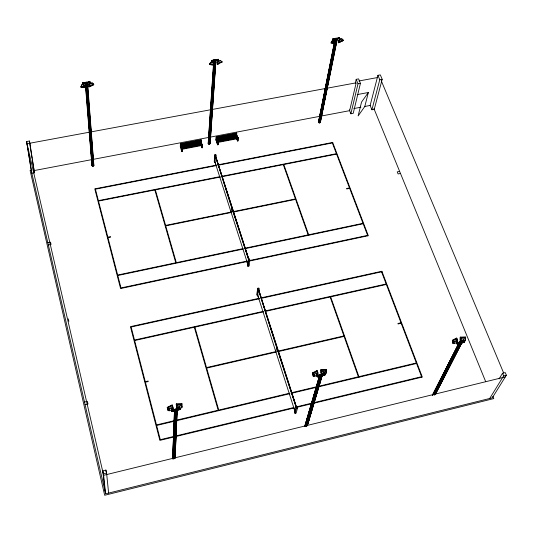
<?xml version="1.0" encoding="UTF-8"?>
<svg xmlns="http://www.w3.org/2000/svg" width="533" height="533" viewBox="0 0 533 533"><rect width="100%" height="100%" fill="white"/><g stroke="black" fill="none" stroke-linecap="round" stroke-linejoin="round"><path stroke-width="0.8" d="M332.878 38.882L333.158 39.848L339.621 38.603L339.554 38.05L332.878 38.882L333.158 39.848M211.894 61.675C212.267 59.956 212.8 62.647 211.967 61.482M316.649 374.659C318.194 376.198 316.675 373.12 317.008 375.352M211.654 61.455L211.394 60.462L211.654 61.455L218.39 60.262L218.13 59.276L218.39 60.262M324.304 373.207C322.725 371.921 325.03 374.279 324.311 372.754M324.337 373.107C323.371 372.907 323.771 374.226 323.658 372.767M178.762 407.205L178.788 408.025L178.762 407.205L179.448 407.219L179.454 408.012L179.448 407.219M432.849 395.146L459.419 342.946C459.826 344.311 462.338 343.918 461.758 342.393L434.841 394.886M201.114 142.231L201.108 139.819L180.401 143.75L180.307 146.722L181.82 151.665L182.319 151.565L182.406 149.207L182.279 148.794L182.206 150.859L181.706 150.959L181.8 148.294L202.54 144.336L202.487 147.708L201.994 147.801L201.101 144.989M180.401 143.75L180.44 146.835L180.94 146.742L180.98 144.077L182.239 148.507L180.973 144.376M181.82 151.665L181.8 148.294M172.645 458.6L174.491 410.73M172.685 458.9L174.544 410.403M172.792 458.853L174.691 410.523M173.018 458.593L174.904 410.783L176.183 411.123L177.143 410.257L175.037 458.32M173.272 458.78L175.177 410.99M173.558 458.9L175.497 411.116M173.871 458.94L175.837 411.163M174.224 458.08L176.183 411.123M174.518 457.967L176.51 411.003M175.091 449.539L175.23 446.234M175.617 437.147L175.757 433.842M176.15 424.748L176.29 421.443M176.676 412.355L176.783 409.877M174.777 457.787L176.789 410.81M174.937 458.373L176.989 410.137M175.11 457.8L177.196 409.93M200.661 141.658L200.741 140.319L202.02 144.723L200.721 140.619M200.974 142.044L201.108 139.819M460.279 337.116L460.199 340.56L460.279 337.116L465.629 336.989L465.536 340.434L465.442 340.107M460.679 337.709L460.525 340.287L461.185 340.98L465.149 340.887L465.396 337.596L460.679 337.709L461.311 338.815L461.185 340.98M202.54 144.336L202.38 147.001L201.88 147.095L202.007 145.023L200.701 140.919M201.994 147.801L202.134 145.436L182.406 149.207M463.137 340.127L463.483 339.574L463.697 341.813L463.137 340.127C464.436 339.634 463.583 341.786 463.823 340.114M463.483 339.574L463.623 340.707M465.149 340.887L465.396 337.596M80.869 87.126L85.773 87.299L80.869 87.126L80.936 86.266L85.82 86.726L85.746 87.579M209.669 142.578C211.228 143.497 208.663 144.969 208.176 143.47L213.48 64.533M213.593 62.874L213.8 60.615M208.276 143.67L213.626 64.973M213.793 62.488C212.987 60.922 214.313 58.503 215.845 60.016M208.436 143.85L213.806 65.159M213.973 62.674L213.906 60.829M209.109 135.915L209.222 134.256M210.182 120.165L210.295 118.506M208.65 143.983L214.086 61.015M208.896 144.077L214.319 61.168M209.156 144.11L214.879 61.302L215.992 60.462M209.416 144.09L215.165 61.282M209.662 144.017L215.432 61.202M83.761 84.287C82.269 82.788 84.807 84.574 83.201 83.981M209.875 143.89L215.665 61.068M210.035 143.723L215.785 60.849M210.135 143.524L215.958 60.236M81.682 84.787L81.203 86.553L81.682 84.787L85.3 85.127L85.5 86.952L85.3 85.127M83.341 84.047L83.415 82.995L83.628 84.074M83.261 85.06L83.235 83.514M83.554 85.087L83.654 83.761M83.415 82.995L83.668 83.494L83.708 83.021M83.794 83.828L83.228 83.588M215.885 157.688L215.792 154.597L214.786 154.79L214.266 161.559L214.532 162.392L215.532 162.192M216.225 136.941L216.151 140.026L217.477 144.11L217.97 144.017L218.137 141.945L218.27 142.351L218.077 144.723L217.584 144.816L215.992 139.919L216.225 136.941L236.665 133.057L236.599 135.475M214.532 162.392L214.786 154.79M217.191 141.998L216.485 139.826L216.804 137.267L218.13 141.358L216.778 137.567M217.97 144.017L216.645 139.932L216.804 137.854L217.864 141.272M216.105 165.63L215.032 162.292L215.539 155.823L248.891 259.364M209.509 64.586L209.915 63.687L214.612 64.147L214.566 64.713L214.193 65.046L209.509 64.586L209.915 63.687M212.301 62.521L211.961 62.548L212.354 60.562M214.193 65.046L214.239 64.486M215.618 156.849L215.792 154.597M217.477 144.11L217.691 141.438L238.171 137.534L237.998 140.905L237.505 140.998L236.805 138.913M217.584 144.816L217.691 141.438M330.993 42.926L331.713 41.987L336.236 42.453L336.19 43.006L335.504 43.386L330.993 42.926L331.666 42.54L336.19 43.006M331.666 42.54L331.713 41.987M333.498 40.914L333.578 38.949L333.885 40.874M333.618 40.848L333.718 39.622M333.765 40.941L333.578 38.949M335.504 43.386L335.55 42.84M457.161 344.091L456.754 342.919L464.11 341.18L464.436 341.68L464.463 342.366L457.161 344.091L456.708 342.972L464.25 341.28M89.377 82.595C91.409 82.049 88.465 83.914 89.957 82.329M307.388 425.581L322.205 375.412L307.281 425.847M89.704 83.175L89.384 82.522M89.89 82.275L90.41 83.734L89.131 82.002L90.21 82.928M319.627 375.372C319.573 373.959 321.792 373.833 322.145 375.099M333.545 39.422C333.172 40.048 334.284 40.108 334.118 39.529M181.946 403.754L181.906 404.134L176.29 404.267L176.516 407.452L176.33 403.887L181.946 403.754L182.119 407.319L182.159 406.939M178.968 407.798L179.335 406.566L178.915 407.425L179.255 408.918L179.248 407.419M179.301 407.792L179.335 406.566M236.439 135.289L236.665 133.057M337.296 38.896L336.55 39.689L335.304 39.249L318.601 122.463L319.22 122.857L320.4 122.323L337.296 38.896L336.156 38.01L335.15 38.603M176.29 404.267L176.33 403.887M237.505 140.998L237.751 138.627L237.618 138.22L237.398 140.299L236.719 138.267M238.171 137.534L237.891 140.206L237.212 138.174M231.149 211.974L231.642 207.324M320.4 122.323L320.1 121.537M318.601 122.463L318.907 121.371M82.748 82.961L89.924 82.009L90.037 82.688L82.988 83.934L82.748 82.961L82.988 83.934M456.495 342.106C458.92 341.007 455.342 343.632 457.274 341.706M339.621 38.603L339.368 37.736M247.552 265.374L248.405 259.205L249.457 258.985L249.757 259.911L248.891 266.074L247.845 266.293L247.552 265.374L248.072 265.261L245.213 256.166L215.032 162.292M247.845 266.293L248.704 260.131L248.405 259.205M248.811 263.608L248.891 266.074M249.131 261.297L249.457 258.985M317.268 376.884L316.902 375.665L324.624 373.846L324.883 374.373L324.95 375.065L317.268 376.884L316.875 375.718L324.557 373.9M258.652 291.971L259.131 288.979L258.825 288.027L257.759 288.26L256.813 294.249L257.113 295.189L258.165 294.962M257.113 295.189L258.065 289.212L257.759 288.26M211.974 61.028L212.54 61.315M212.074 60.529L212.041 61.555M258.858 298.86L257.639 295.075L258.558 289.359L296.548 407.292M213.76 60.389L213.906 59.956M318.448 122.057L334.331 42.687M334.591 41.667L335.13 38.822M318.494 122.264L334.424 43.133M334.691 41.487L335.177 39.042M318.767 122.63L334.831 42.693M335.157 41.061L335.484 39.435M318.981 122.763L335.064 42.84M335.39 41.208L335.717 39.575M319.22 122.857L335.99 39.669M319.48 122.89L336.27 39.709M319.733 122.87L336.55 39.689M319.967 122.797L336.803 39.615M320.266 121.704L321.919 113.549M322.252 111.917L324.071 102.936M324.397 101.303L327.209 87.432M327.542 85.8L328.861 79.27M329.687 75.193L331.013 68.664M331.839 64.58L334.644 50.708M334.977 49.076L335.803 44.999M320.166 122.677L337.249 38.676M275.881 351.327L276.72 347.336M91.996 164.804C91.016 166.636 94.954 166.309 93.641 164.67M355.271 83.295L356.197 79.33L358.622 78.884L360.428 83.321L353.219 113.342L350.874 113.789L349.322 109.878M87.545 82.901L86.632 83.748L85.367 83.288M85.247 82.828L86.159 81.975L87.425 82.442M333.738 39.435L333.845 38.976M350.874 113.789L358.003 83.774L356.197 79.33M325.883 373.5L326.169 370.115L321.339 370.228L321.346 372.834L321.819 373.593L325.883 373.5L326.169 370.115M368.336 92.509L364.812 106.467L358.123 115.934L361.554 102.05L368.336 92.509L357.183 94.594M370.149 105.454L377.924 75.326L380.329 74.88L382.181 79.29L374.239 109.338L371.914 109.778L370.149 105.454L364.465 106.533M371.914 109.778L379.769 79.737L377.924 75.326M294.682 412.362L296.055 407.199L297.167 406.926L297.507 407.985L296.121 413.142L295.022 413.408L294.682 412.362L295.235 412.229M295.022 413.408L296.395 408.251L296.055 407.199M332.319 40.595L331.919 42.054L331.366 42.367L332.319 40.595L335.67 40.941L335.903 42.46M210.588 62.254L209.862 64.02L210.588 62.254L214.066 62.594L214.299 64.153M304.736 426.293L319.773 374.779M304.909 426.067L319.967 374.532M304.883 426.347L319.687 375.685M305.382 425.101L310.946 406.073M311.412 404.487L314.657 393.381M315.123 391.795L318.368 380.695M318.827 379.11L319.527 376.731M305.242 425.82L319.827 375.972L320.973 376.584L322.179 375.718M305.442 426.054L320.047 376.225M305.689 426.233L320.32 376.418M305.982 426.347L320.639 376.538M306.288 426.393L320.973 376.584M306.588 426.353L321.306 376.551M307.235 424.734L309.58 416.813M310.986 412.056L311.692 409.677M312.158 408.091L315.443 396.998M316.375 393.827L317.548 389.87M318.021 388.284L319.66 382.734M307.101 425.461L321.612 376.431M307.368 425.001L321.912 375.892M307.341 425.281L321.872 376.245M459.353 342.353L460.139 341.553L461.378 341.873M181.26 407.905L181.113 405.693L181.593 404.42L176.643 404.534L177.096 407.998L181.26 407.905L181.773 407.052L181.593 404.42M211.628 61.068L218.363 59.883L218.663 60.409L218.15 60.722L217.824 60.156L218.55 61.402L217.777 59.463L218.936 61.208L217.777 59.463M218.15 60.722L217.537 59.583M218.337 59.843L218.663 60.409M432.27 395.526L459.446 342.079M432.37 395.419L459.613 341.84M432.543 395.313L458.966 343.385M433.509 394.367L459.573 343.219M433.709 394.593L459.799 343.465M433.962 394.766L460.079 343.645M434.248 394.88L460.392 343.765M434.548 394.92L460.719 343.812M435.488 394.04L461.838 342.686M435.708 393.874L461.825 342.986M499.075 378.916L502.539 373.247L505.244 372.587L506.35 375.219L492.319 397.825L105.621 493.825L31.347 171.1L26.65 141.538L29.375 141.032L29.881 143.217L34.458 172.732L31.84 173.232L26.65 141.538M489.707 398.471L503.638 375.878L506.35 375.219M339.128 38.596C339.348 39.209 339.994 38.782 339.741 38.329M463.377 341.82L463.79 341.72M214.612 64.147L213.7 64.933L210.129 64.58L213.946 64.713M89.031 86.233L88.638 84.634L88.971 84.374L92.149 82.835L93.208 84.087M92.149 82.835L88.638 84.634M88.971 84.374L89.431 85.926L88.731 86.386L88.998 86.906L93.768 84.454L93.502 83.934L89.218 86.02L89.477 86.539M89.904 86.353L89.591 86.593L93.175 84.767L92.855 85.007M93.502 83.934L93.008 84.307L93.275 84.827L88.998 86.906M93.275 84.827L93.768 84.454M171.386 409.191L171.739 409.904L171.386 409.191L172.026 408.858L172.319 409.617L172.026 408.858M172.252 410.71L172.032 409.117L172.699 410.457L172.252 410.71L171.053 408.584L172.032 409.117M208.656 142.551L208.176 143.47M335.67 40.941L333.851 41.074M335.337 42.78L336.236 42.453M317.761 376.005L317.315 374.579L316.229 374.093L317.495 376.145M457.334 343.379L457.867 343.112L457.194 341.846L456.021 341.4L456.801 342.379M456.894 338.335L456.481 338.082L452.35 340.247L452.757 340.507L456.894 338.335L457.107 340.594M453.03 340.64L456.674 338.728L457.541 339.781L457.734 341.873L454.669 343.479L453.263 343.125L453.03 340.64L454.476 341.393L457.541 339.781M456.068 341.926L457.048 342.253M456.021 341.4L457.194 341.846M456.574 342.333L457.421 341.9M456.714 342.519L457.501 342.126M218.796 63.021L217.364 63.733L217.018 62.168L217.577 61.875L218.03 63.387L217.051 63.887L217.304 64.4L222.181 61.961L221.928 61.455L217.857 63.474L218.11 63.98M220.029 60.675L220.589 60.382L221.615 61.608M217.304 64.4L218.45 63.813M221.022 62.548L222.181 61.961M317.988 375.885L316.229 374.093M314.623 375.565L313.344 376.218L312.978 375.945L312.478 372.907L316.975 370.628L317.708 373.18M312.478 372.907L312.838 373.187L317.335 370.901M313.151 373.313L317.115 371.301L317.835 372.42L318.181 374.532L314.85 376.225L313.564 375.825L313.151 373.313L314.503 374.119L314.85 376.225M314.503 374.119L317.835 372.42M316.316 374.619L316.495 373.959M316.875 374.706L317.408 374.433M317.008 374.906L317.541 374.632M316.869 375.259L317.628 374.859M340.814 40.968L338.242 42.267L338.482 42.767L343.445 40.348L343.212 39.848L339.341 41.801L339.581 42.3L343.445 40.348M338.808 38.043L339.701 38.503L340.227 39.615L339.807 39.815L338.808 38.043L339.621 38.816M339.155 38.762L339.854 38.476M339.235 38.956L339.941 38.669M339.354 39.102L339.814 38.876M339.454 39.149L339.967 38.836M338.568 42.114L338.262 40.568L341.893 38.802L342.886 40.008M217.824 60.156L218.423 59.889M217.864 60.329L218.53 60.042M217.957 60.529L218.623 60.242M218.064 60.675L218.55 60.436M217.018 62.168L220.589 60.382M167.875 407.792L169.121 408.651L172.745 406.859L172.186 405.666L167.875 407.792L168.488 410.317L169.634 410.776L173.252 408.984L172.412 405.26L172.099 404.96L167.215 407.365L167.955 410.43L168.261 410.73L169.661 410.037M171.18 409.117L171.34 408.445M171.406 409.364L172.139 408.964M171.693 409.457L172.272 409.171M171.493 409.597L172.072 409.311M171.726 409.65L172.359 409.404M171.739 409.904L172.379 409.577M167.215 407.365L167.522 407.665L172.412 405.26M89.431 82.768L90.064 82.488L82.961 83.694M89.531 82.968L90.164 82.688M89.278 82.442L89.944 82.822M89.637 83.128L90.224 82.855M456.515 341.933L456.874 342.606M457.114 341.62L457.474 342.293M341.12 39.129L341.893 38.802M338.262 40.568L339.028 40.248L339.474 41.727L338.242 42.267M342.073 40.968L342.792 40.661M338.482 42.767L339.847 42.154M104.961 490.973L102.782 470.852L105.9 470.086L106.587 473.038L108.612 493.078M105.621 493.825L103.462 473.797L106.587 473.038M505.297 376.911L103.622 475.303L27.003 143.743M174.058 436.374L160.306 439.692L131.118 327.002L259.584 298.7M175.677 435.987L293.776 407.505M296.201 406.919L312.378 403.015M313.997 402.628L421.583 376.684M173.611 437.06L159.867 440.371L130.438 326.636L259.398 298.233M175.23 436.667L294.056 407.998M296.481 407.412L311.838 403.708M313.457 403.321L422.303 377.058L381.875 271.257L261.023 297.874M296.395 408.251L297.507 407.985M156.482 424.928L174.911 420.53M176.516 420.151L218.184 410.217L194.318 327.235M289.772 393.147L218.743 410.084L194.865 327.115M291.384 392.768L316.409 386.798M318.827 386.225L358.376 376.791M358.909 376.664L416.346 362.973M156.622 425.461L174.391 421.223M176.816 420.65L289.899 393.674M291.511 393.287L316.555 387.318M318.168 386.931L416.54 363.473M179.828 408.431L171.659 410.217L179.828 408.431L179.954 408.864L180.067 409.571L171.979 411.483L171.679 410.217L171.979 411.483M317.042 375.772L324.724 373.959M317.095 375.892L324.784 374.073M171.779 410.463L179.874 408.551M317.155 376.031L324.837 374.213M171.826 410.617L179.914 408.704M317.202 376.191L324.883 374.373M457.014 343.119L464.316 341.387M171.866 410.783L179.954 408.864M317.242 376.358L324.923 374.539M457.074 343.252L464.383 341.526M457.127 343.405L464.436 341.68M171.906 410.956L179.994 409.038M317.268 376.525L324.95 374.706M171.939 411.123L180.027 409.211M317.282 376.671L324.963 374.852M457.174 343.572L464.476 341.846M317.282 376.798L324.963 374.979M457.194 343.732L464.496 342.006M171.959 411.269L180.047 409.357M171.972 411.396L180.061 409.484M457.201 343.878L464.503 342.153M457.194 344.005L464.496 342.273M85.1 404.66L87.992 403.987L87.379 401.349L84.494 402.022M145.282 381.688L148.101 381.042L148.234 381.555L145.416 382.208M206.511 367.583L276.021 351.567M277.64 351.194L343.912 335.923M400.996 322.771L397.904 323.484L398.084 323.964L401.182 323.251M206.657 368.09L276.181 352.066M277.8 351.693L344.085 336.41M134.496 340.041L262.776 311.472M265.214 310.926L386.185 283.982M134.622 340.54L263.715 311.778M265.334 311.412L386.365 284.449M261.21 298.34L382.048 271.717M258.065 289.212L259.131 288.979M248.704 260.131L249.757 259.911M247.159 261.05L120.998 287.94L95.414 189.182L216.325 165.583M248.784 260.704L367.623 235.373M247.439 261.476L120.578 288.533L94.781 188.849L216.165 165.17M249.064 261.13L368.29 235.706L332.659 142.451L217.79 164.857M117.653 275.035L175.783 262.782L154.843 189.955M243.048 248.605L176.316 262.676L155.356 189.855M244.68 248.265L308.161 234.88M308.667 234.773L363.02 223.314M117.773 275.508L243.175 249.064M244.8 248.718L363.186 223.753M107.853 237.185L110.504 236.645L110.624 237.098L107.966 237.638M165.59 225.412L231.329 212.014M232.948 211.681L295.442 198.942M349.501 187.916L346.577 188.515L346.736 188.942L349.668 188.342M165.716 225.859L231.469 212.447M233.088 212.121L295.595 199.369M47.83 242.708L50.528 242.162L51.061 244.44L48.35 244.993M399.637 171.393L397.245 171.873L398.091 173.951L400.483 173.465M98.385 200.635L219.856 176.683M221.488 176.363L336.436 153.691M98.498 201.074L220.549 176.996M222.174 176.67L336.589 154.097M217.957 165.27L332.812 142.857M215.059 155.629L216.065 155.429M464.11 341.18L464.463 342.366M180.527 144.163L201.234 140.226M216.358 137.354L236.805 133.463M215.992 139.919L216.485 139.826M216.151 140.026L216.645 139.932M180.56 147.541L181.053 147.448M216.258 140.732L216.751 140.639M181.926 148.707L202.667 144.743M217.824 141.851L238.304 137.94M230.309 139.613L231.935 139.306M218.27 142.351L237.751 138.627M353.839 108.545L360.894 107.213M31.733 170.14L30.101 170.447L104.681 495.264L493.778 398.584L492.832 396.279M33.786 170.64L91.743 159.633L91.909 161.339M93.182 159.36L208.53 137.454M210.075 137.161L349.635 110.657L356.177 82.822L326.696 88.278M358.889 80.983L377.344 77.571M27.156 143.717L89.231 132.231M90.87 131.924L210.422 109.798M212.061 109.492L325.063 88.578M358.003 83.774L360.428 83.321M379.769 79.737L382.181 79.29M82.755 83.035L89.857 81.782M332.819 39.009L339.468 37.836M82.842 83.128L89.89 81.882M218.19 59.303L211.374 60.509L218.23 59.37M333.058 39.069L339.514 37.93M82.875 83.255L89.924 82.009M333.098 39.189L339.554 38.05M82.908 83.401L89.95 82.155M211.528 60.662L218.27 59.469M82.935 83.548L89.984 82.302M211.568 60.782L218.303 59.596M333.132 39.329L339.588 38.189M211.601 60.922L218.337 59.736M333.158 39.469L339.608 38.329M333.165 39.609L339.621 38.469M82.981 83.828L90.024 82.582M211.641 61.215L218.383 60.022M211.654 61.342L218.39 60.156M179.768 408.305L180.067 409.571M460.379 337.442L465.729 337.316M461.311 338.815L465.282 338.721M463.224 340.241L463.857 340.227M463.124 340.34L463.763 340.321M463.25 340.46L463.883 340.447M463.13 340.58L463.763 340.567M463.25 340.707L463.89 340.687M463.157 340.8L463.863 340.86M322.585 373.08L321.026 373.113L320.979 369.609L326.462 369.482L326.496 372.987L326.462 372.634M320.979 369.609L321.013 369.962L326.496 369.835M321.339 370.228L321.812 371.401L325.876 371.308M323.824 373.36L323.764 372.181L324.151 373.353M323.671 372.893L324.324 372.88M323.651 372.973L324.297 372.96M323.691 373.366L324.337 373.353M323.664 373.446L324.317 373.433M176.643 404.534L176.943 405.786L181.113 405.693M178.748 407.339L179.414 407.325M178.802 407.405L179.468 407.385M178.742 407.578L179.408 407.565M178.808 407.658L179.474 407.638M178.748 407.832L179.414 407.818M178.808 407.898L179.474 407.878M83.215 83.768L83.794 83.814M83.834 85.193L85.28 85.327M211.941 61.108L212.527 61.082L212.467 61.788M211.894 61.502L212.527 61.535M211.941 61.661L212.494 61.715M210.335 62.488L211.728 62.627M209.869 64.253L214.566 64.713M333.498 39.495L334.031 39.555M333.451 39.675L334.124 39.695M333.431 39.888L334.104 39.915M333.445 40.055L334.064 40.088M176.823 409.051L175.21 408.831L174.564 410.223M173.145 408.318L172.099 404.96M171.053 408.584L172.545 410.57M89.131 82.002L90.157 83.861L89.691 82.941M89.83 81.709L90.037 82.688M456.948 341.979L457.62 343.239M221.115 61.875L221.362 62.388M339.474 38.616L340.001 39.735M381.215 80.643L503.692 373.073M502.539 373.247L503.638 375.878M373.9 108.519L485.71 381.688M332.332 142.951L367.79 235.813M381.541 271.83L421.776 377.184M283.783 164.517L308.82 235.22M330.647 296.861L359.089 377.171M283.296 164.617L308.314 235.326M330.134 296.974L358.556 377.297M236.479 134.829L237.392 137.541M235.819 133.65L237.185 137.721M235.719 133.67L237.085 137.741M237.065 138.12L237.998 140.905M235.233 133.763L236.599 137.834M235.133 133.783L236.499 137.847M234.64 133.876L236.006 137.947M234.54 133.896L235.906 137.96M234.054 133.99L235.413 138.054M233.954 134.003L235.313 138.074M233.461 134.096L234.826 138.167M233.361 134.116L234.727 138.187M232.874 134.209L234.234 138.28M232.774 134.229L234.134 138.3M232.281 134.323L233.641 138.393M232.181 134.343L233.541 138.413M231.695 134.436L233.048 138.507M231.595 134.456L232.954 138.527M231.102 134.549L232.461 138.62M231.002 134.569L232.361 138.64M230.509 134.662L231.868 138.733M230.416 134.676L231.768 138.753M229.923 134.769L231.275 138.846M229.823 134.789L231.175 138.866M229.33 134.882L230.682 138.96M229.23 134.902L230.589 138.98M228.737 134.996L230.096 139.073M228.644 135.016L229.996 139.093M228.151 135.109L229.503 139.186M228.051 135.129L229.403 139.206M227.558 135.222L228.91 139.3M227.458 135.242L228.81 139.32M226.965 135.335L228.317 139.413M226.871 135.355L228.217 139.433M226.378 135.449L227.724 139.526M226.278 135.462L227.624 139.546M225.785 135.562L227.131 139.639M225.686 135.575L227.031 139.659M225.192 135.668L226.538 139.753M225.093 135.688L226.438 139.773M224.6 135.782L225.945 139.866M224.506 135.802L225.852 139.886M248.791 259.384L215.439 155.843L228.99 199.409L248.711 259.931M248.578 259.178L215.492 156.396M296.435 407.319L264.741 309.793M296.428 407.745L280.171 358.043M296.315 407.772L273.795 338.602L258.452 289.379L264.734 309.327M224.013 135.895L225.352 139.979M223.913 135.915L225.259 139.999M223.42 136.008L224.759 140.092M223.32 136.028L224.666 140.112M222.827 136.122L224.166 140.206M222.727 136.142L224.073 140.226M222.234 136.235L223.574 140.319M222.134 136.255L223.48 140.339M221.641 136.348L222.981 140.432M221.541 136.368L222.881 140.452M221.048 136.461L222.388 140.545M220.948 136.475L222.288 140.565M220.455 136.575L221.795 140.659M220.356 136.588L221.695 140.679M219.863 136.681L221.202 140.772M219.769 136.701L221.102 140.792M219.27 136.794L220.609 140.885M219.176 136.814L220.509 140.905M218.677 136.908L220.016 140.998M218.583 136.928L219.916 141.018M218.084 137.021L219.423 141.112M217.99 137.041L219.323 141.132M217.491 137.134L218.83 141.225M257.639 295.075L295.002 411.489L293.89 408.038M217.397 137.154L218.73 141.245M217.624 143.324L218.077 144.723M280.165 357.576L258.472 289.865M246.899 261.596L248.072 265.261M201.727 144.949L202.38 147.001M200.241 140.419L201.541 144.523M200.141 140.432L201.441 144.543M201.234 145.043L201.88 147.095M199.642 140.532L200.948 144.636M199.542 140.545L200.848 144.656M199.049 140.645L200.348 144.749M198.949 140.659L200.248 144.769M198.449 140.759L199.748 144.863M198.349 140.779L199.648 144.883M197.85 140.872L199.149 144.983M197.756 140.892L199.049 144.996M197.257 140.985L198.549 145.096M197.157 141.005L198.456 145.116M196.657 141.098L197.956 145.209M196.557 141.118L197.856 145.229M196.057 141.212L197.357 145.322M195.957 141.232L197.257 145.342M195.464 141.325L196.757 145.436M195.364 141.345L196.657 145.456M194.865 141.438L196.157 145.549M194.765 141.458L196.057 145.569M194.265 141.551L195.558 145.669M194.165 141.571L195.458 145.682M193.672 141.665L194.958 145.782M193.572 141.685L194.858 145.802M193.073 141.778L194.358 145.895M192.973 141.798L194.259 145.915M192.473 141.891L193.759 146.009M192.373 141.911L193.659 146.029M191.873 142.005L193.159 146.122M191.773 142.025L193.059 146.142M191.274 142.118L192.56 146.235M191.174 142.138L192.46 146.255M190.674 142.238L191.96 146.355M190.574 142.251L191.86 146.368M190.081 142.351L191.36 146.468M189.981 142.364L191.26 146.488M189.481 142.464L190.761 146.582M189.382 142.484L190.661 146.602M188.882 142.578L190.161 146.695M188.782 142.597L190.061 146.715M188.282 142.691L189.561 146.808M188.182 142.711L189.462 146.828M187.683 142.804L188.962 146.928M187.583 142.824L188.862 146.941M187.083 142.917L188.362 147.041M186.983 142.937L188.262 147.061M186.483 143.031L187.763 147.155M186.383 143.051L187.663 147.175M185.884 143.144L187.156 147.268M185.784 143.164L187.056 147.288M185.284 143.257L186.557 147.381M185.184 143.277L186.457 147.401M184.684 143.377L185.957 147.501M184.585 143.39L185.857 147.521M184.085 143.49L185.357 147.614M183.985 143.51L185.257 147.634M183.385 143.624L184.758 147.728M182.886 143.717L184.151 147.841M182.786 143.737L184.052 147.861M182.279 143.83L183.552 147.961M182.179 143.85L183.452 147.974M181.68 143.943L182.952 148.074M181.58 143.963L182.852 148.094M180.96 144.676L182.013 148.114M180.94 146.742L182.206 150.859M180.807 146.622L181.48 148.82M463.17 339.581L463.47 341.726M169.121 408.651L169.634 410.776M167.522 407.665L168.261 410.73M172.186 405.666L172.792 408.198M34.458 172.732L32.306 159.927M68.291 318.881L68.857 321.332M102.782 470.852L103.462 473.797M312.838 373.187L313.344 376.218M316.975 370.628L317.468 373.66M29.375 141.032L32.053 158.281M339.035 37.923L339.095 38.363M105.9 470.086L106.067 471.698M452.757 340.507L453.043 343.512L452.63 343.259L452.35 340.247M456.481 338.082L456.621 339.588M456.268 341.273L456.315 341.8M454.476 341.393L454.669 343.479M323.764 372.181L323.864 374.506M86.333 83.768L92.815 166.116M86.04 83.728L92.549 166.083M85.766 83.628L92.302 165.99M85.953 86.319L86.086 87.965M86.479 92.915L86.606 94.561M87.525 106.1L87.659 107.753M88.571 119.292L88.771 121.764M89.164 126.714L89.291 128.36M89.684 133.31L89.817 134.956M90.21 139.899L90.337 141.551M90.73 146.495L90.863 148.147M91.256 153.091L91.39 154.743M85.427 82.375L92.096 165.843M85.267 83.061L91.942 165.663M87.525 82.662L93.861 165.51M87.319 83.075L93.748 165.71M87.165 83.528L93.568 165.883M86.919 83.668L93.348 166.016M86.632 83.748L93.088 166.096M176.943 405.786L177.096 407.998M179.001 406.572L179.041 407.125M324.164 372.967L324.191 374.499M324.091 372.174L324.091 372.72M321.812 371.401L321.819 373.593M321.013 369.962L321.026 373.113M236.312 133.556L237.645 137.92L236.312 133.556M332.086 42.66L331.646 42.913L335.537 43.013L332.086 42.66"/></g></svg>
